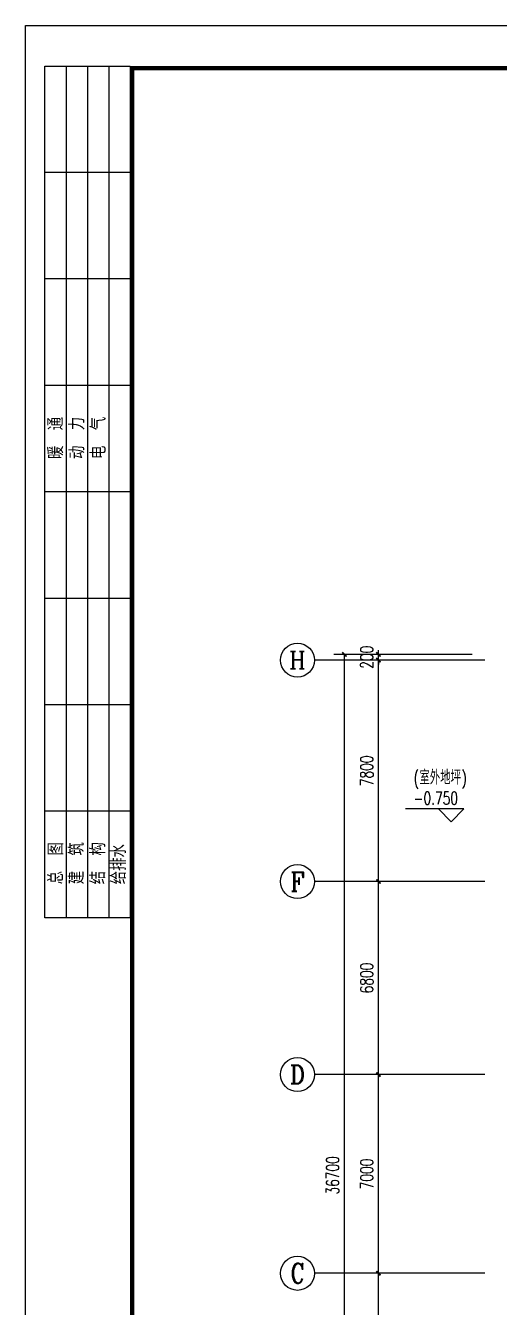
# Model space of a CAD drawing. Extents: x -70335 to 1144202, y 0 to 1100440.
# Drawn here: x 929665 to 946342, y 859854 to 905006 of the extents above; entities that cross this region are included whole.
import ezdxf
from ezdxf.enums import TextEntityAlignment as Align

# ---------------------------------------------------------------- set-up
doc = ezdxf.new("R2010")
doc.units = 0
doc.header["$LTSCALE"] = 1000
for name, color, linetype in [('2-房间名称', 7, 'Continuous'), ('3-建筑', 7, 'Continuous'), ('3-淡显', 8, 'Continuous'), ('AXIS_TEXT', 7, 'Continuous'), ('BTTK', 7, 'Continuous'), ('PUB_TITLE', 4, 'Continuous'), ('改过图层标记', 3, 'Continuous')]:
    doc.layers.add(name, color=color, linetype=linetype)
doc.styles.add('_TCH_AXIS', font='COMPLEX', dxfattribs={"bigfont": 'GBCBIG'})
doc.styles.add('_TCH_DIM', font='SIMPLEX', dxfattribs={"bigfont": 'GBCBIG'})
doc.styles.add('_TCH_DIM_T3', font='SIMPLEX', dxfattribs={"width": 0.705882, "bigfont": 'GBCBIG'})
doc.styles.add('COMPLEX', font='COMPLEX')
doc.styles.add('HZ(TK)', font='geniso.shx', dxfattribs={"width": 0.9, "bigfont": 'hztxt.shx'})
doc.dimstyles.new('_TCH_ARCH&&150', dxfattribs={"dimtxt": 446.25, "dimasz": 150, "dimexe": 375, "dimexo": 450, "dimgap": 189.375, "dimtad": 1, "dimdec": 0, "dimzin": 0, "dimdsep": 46, "dimtxsty": '_TCH_DIM_T3', "dimblk": 'ARCHTICK', "dimcen": 0.09, "dimclrt": 7, "dimazin": 2, "dimtfac": 1, "dimtdec": 0, "dimtix": 1, "dimtmove": 2, "dimatfit": 3, "dimfxl": 1, "dimtolj": 1, "dimtzin": 0, "dimarcsym": 0})

# ---------------------------------------------------------------- blocks, each defined once
blk = doc.blocks.new('vhtemplate_2019年新竖式图框_A1_1_2', base_point=(-420.5, 0))
at = {"layer": 'PUB_TITLE'}
for p, q in [((-416, 384.5), (-416, 584.5)), ((-416, 584.5), (-396, 584.5)), ((-411, 584.5), (-411, 384.5)), ((-406, 584.5), (-406, 384.5)), ((-401, 584.5), (-401, 384.5)), ((-396, 584.5), (-396, 384.5)), ((-396, 559.5), (-416, 559.5)), ((-396, 534.5), (-416, 534.5)), ((-396, 509.5), (-416, 509.5)), ((-396, 484.5), (-416, 484.5)), ((-396, 459.5), (-416, 459.5)), ((-396, 434.5), (-416, 434.5)), ((-396, 409.5), (-416, 409.5)), ((-396, 384.5), (-416, 384.5))]:
    blk.add_line(p, q, dxfattribs=at)
at = {"layer": 'PUB_TITLE', "color": 7}
blk.add_lwpolyline([(-420.5, 594), (841, 594), (841, 0), (-420.5, 0)], close=True, dxfattribs=at)
at = {"layer": 'PUB_TITLE', "const_width": 1}
blk.add_lwpolyline([(-395.5, 10), (831, 10), (831, 584), (-395.5, 584)], close=True, dxfattribs=at)
at = {"layer": 'BTTK', "color": 4, "style": 'HZ(TK)', "width": 0.9}
for tag, p in [('合作单位', (796, 511.5)), ('建设单位', (796, 209.5)), ('工程名称', (796, 176.5)), ('子项名称', (806, 160)), ('图纸名称', (796, 141))]:
    blk.add_attdef(tag, text='', height=3.5, dxfattribs=at).set_placement(p, align=Align.MIDDLE_CENTER)
for tag, p in [('注册证书号', (808.5, 279)), ('注册印章号', (808.5, 271)), ('设计号', (806, 193)), ('图别', (789.75, 34)), ('图号', (822.25, 34)), ('版本号', (789.75, 26)), ('日期', (822.25, 26))]:
    blk.add_attdef(tag, text='', height=3.5, dxfattribs=at).set_placement(p, align=Align.MIDDLE)
at = {"layer": 'PUB_TITLE', "style": 'HZ(TK)', "width": 0.9}
for s, p in [('暖  通', (-411.68, 492.22)), ('动  力', (-406.68, 492.22)), ('电  气', (-401.68, 492.22)), ('总  图', (-411.68, 392.34)), ('建  筑', (-406.8, 392.34)), ('结  构', (-401.8, 392.34)), ('给排水', (-396.93, 392.34))]:
    blk.add_text(s, height=3.5, rotation=90, dxfattribs=at).set_placement(p)
blk = doc.blocks.new('_AXISO')
blk.add_circle((0, 0), 0.5)
at = {"layer": 'AXIS_TEXT', "style": 'COMPLEX', "width": 1.041667}
blk.add_attdef('A', text='', height=0.56, dxfattribs=at).set_placement((-0.25, -0.28), (0.25, -0.28), align=Align.FIT)
blk = doc.blocks.new('_ArchTick')
at = {"color": 0, "linetype": 'ByBlock', "const_width": 0.4}
blk.add_lwpolyline([(-0.5, -0.5), (0.5, 0.5)], dxfattribs=at)
blk = doc.blocks.new('*D3010')
at = {"layer": '3-建筑', "color": 0, "lineweight": -2, "transparency": 16777216}
for p, q in [((945385, 882854), (940510, 882854)), ((940885, 846154), (940885, 882854)), ((945385, 846154), (940510, 846154))]:
    blk.add_line(p, q, dxfattribs=at)
at = {"layer": 'Defpoints', "color": 0, "transparency": 16777216}
for p in [(940885, 882854), (945835, 882854), (945835, 846154)]:
    blk.add_point(p, dxfattribs=at)
at = {"layer": '3-建筑', "color": 0, "lineweight": -2, "transparency": 16777216, "xscale": 150, "yscale": 150, "zscale": 150}
for p, rotation in [((940885, 882854), 90), ((940885, 846154), 270)]:
    blk.add_blockref('_ArchTick', p, dxfattribs=dict(at, rotation=rotation))
at = {"layer": '3-建筑', "color": 7, "transparency": 16777216, "insert": (940472, 864504), "char_height": 446.2, "attachment_point": 5, "rotation": 90, "style": '_TCH_DIM_T3'}
blk.add_mtext('\\A1;36700', dxfattribs=at)
blk = doc.blocks.new('*D3013')
at = {"layer": '3-建筑', "color": 0, "lineweight": -2, "transparency": 16777216}
for p, q in [((945385, 861054), (941710, 861054)), ((942085, 854154), (942085, 861054)), ((945385, 854154), (941710, 854154))]:
    blk.add_line(p, q, dxfattribs=at)
at = {"layer": 'Defpoints', "color": 0, "transparency": 16777216}
for p in [(942085, 861054), (945835, 861054), (945835, 854154)]:
    blk.add_point(p, dxfattribs=at)
at = {"layer": '3-建筑', "color": 0, "lineweight": -2, "transparency": 16777216, "xscale": 150, "yscale": 150, "zscale": 150}
for p, rotation in [((942085, 861054), 90), ((942085, 854154), 270)]:
    blk.add_blockref('_ArchTick', p, dxfattribs=dict(at, rotation=rotation))
at = {"layer": '3-建筑', "color": 7, "transparency": 16777216, "insert": (941672, 857604), "char_height": 446.2, "attachment_point": 5, "rotation": 90, "style": '_TCH_DIM_T3'}
blk.add_mtext('\\A1;6900', dxfattribs=at)
blk = doc.blocks.new('*D3014')
at = {"layer": '3-建筑', "color": 0, "lineweight": -2, "transparency": 16777216}
for p, q in [((945385, 868054), (941710, 868054)), ((942085, 861054), (942085, 868054)), ((945385, 861054), (941710, 861054))]:
    blk.add_line(p, q, dxfattribs=at)
at = {"layer": 'Defpoints', "color": 0, "transparency": 16777216}
for p in [(942085, 868054), (945835, 868054), (945835, 861054)]:
    blk.add_point(p, dxfattribs=at)
at = {"layer": '3-建筑', "color": 0, "lineweight": -2, "transparency": 16777216, "xscale": 150, "yscale": 150, "zscale": 150}
for p, rotation in [((942085, 868054), 90), ((942085, 861054), 270)]:
    blk.add_blockref('_ArchTick', p, dxfattribs=dict(at, rotation=rotation))
at = {"layer": '3-建筑', "color": 7, "transparency": 16777216, "insert": (941672, 864554), "char_height": 446.2, "attachment_point": 5, "rotation": 90, "style": '_TCH_DIM_T3'}
blk.add_mtext('\\A1;7000', dxfattribs=at)
blk = doc.blocks.new('*D3015')
at = {"layer": '3-建筑', "color": 0, "lineweight": -2, "transparency": 16777216}
for p, q in [((945385, 874854), (941710, 874854)), ((942085, 868054), (942085, 874854)), ((945385, 868054), (941710, 868054))]:
    blk.add_line(p, q, dxfattribs=at)
at = {"layer": 'Defpoints', "color": 0, "transparency": 16777216}
for p in [(942085, 874854), (945835, 874854), (945835, 868054)]:
    blk.add_point(p, dxfattribs=at)
at = {"layer": '3-建筑', "color": 0, "lineweight": -2, "transparency": 16777216, "xscale": 150, "yscale": 150, "zscale": 150}
for p, rotation in [((942085, 874854), 90), ((942085, 868054), 270)]:
    blk.add_blockref('_ArchTick', p, dxfattribs=dict(at, rotation=rotation))
at = {"layer": '3-建筑', "color": 7, "transparency": 16777216, "insert": (941672, 871454), "char_height": 446.2, "attachment_point": 5, "rotation": 90, "style": '_TCH_DIM_T3'}
blk.add_mtext('\\A1;6800', dxfattribs=at)
blk = doc.blocks.new('*D3016')
at = {"layer": '3-建筑', "color": 0, "lineweight": -2, "transparency": 16777216}
for p, q in [((945385, 882654), (941710, 882654)), ((942085, 874854), (942085, 882654)), ((945385, 874854), (941710, 874854))]:
    blk.add_line(p, q, dxfattribs=at)
at = {"layer": 'Defpoints', "color": 0, "transparency": 16777216}
for p in [(942085, 882654), (945835, 882654), (945835, 874854)]:
    blk.add_point(p, dxfattribs=at)
at = {"layer": '3-建筑', "color": 0, "lineweight": -2, "transparency": 16777216, "xscale": 150, "yscale": 150, "zscale": 150}
for p, rotation in [((942085, 882654), 90), ((942085, 874854), 270)]:
    blk.add_blockref('_ArchTick', p, dxfattribs=dict(at, rotation=rotation))
at = {"layer": '3-建筑', "color": 7, "transparency": 16777216, "insert": (941672, 878754), "char_height": 446.2, "attachment_point": 5, "rotation": 90, "style": '_TCH_DIM_T3'}
blk.add_mtext('\\A1;7800', dxfattribs=at)
blk = doc.blocks.new('*D3017')
at = {"layer": '3-建筑', "color": 0, "lineweight": -2, "transparency": 16777216}
for p, q in [((945385, 882854), (941710, 882854)), ((942085, 882854), (942085, 883004)), ((942085, 882654), (942085, 882854)), ((945385, 882654), (941710, 882654)), ((942085, 882654), (942085, 882504))]:
    blk.add_line(p, q, dxfattribs=at)
at = {"layer": 'Defpoints', "color": 0, "transparency": 16777216}
for p in [(942085, 882854), (945835, 882854), (945835, 882654)]:
    blk.add_point(p, dxfattribs=at)
at = {"layer": '3-建筑', "color": 0, "lineweight": -2, "transparency": 16777216, "xscale": 150, "yscale": 150, "zscale": 150}
for p, rotation in [((942085, 882854), 270), ((942085, 882654), 90)]:
    blk.add_blockref('_ArchTick', p, dxfattribs=dict(at, rotation=rotation))
at = {"layer": '3-建筑', "color": 7, "transparency": 16777216, "insert": (941672, 882754), "char_height": 446.2, "attachment_point": 5, "rotation": 90, "style": '_TCH_DIM_T3'}
blk.add_mtext('\\A1;200', dxfattribs=at)

msp = doc.modelspace()

# ---------------------------------------------------------------- linework, layer by layer
at = {"layer": '3-建筑'}
for p, q in [((945834.7, 882653.7), (939834.7, 882653.7)), ((945834.7, 874853.7), (939834.7, 874853.7)), ((945834.7, 868053.7), (939834.7, 868053.7)), ((945834.7, 861053.7), (939834.7, 861053.7))]:
    msp.add_line(p, q, dxfattribs=at)
at = {"layer": '3-淡显'}
for p, q in [((945095.4, 877410.5), (943035.4, 877410.5)), ((944645.4, 876960.5), (944195.4, 877410.5)), ((944645.4, 876960.5), (945095.4, 877410.5))]:
    msp.add_line(p, q, dxfattribs=at)

# ---------------------------------------------------------------- block references
at = {"layer": '3-建筑'}
ref = msp.add_blockref('_AXISO', (939234.7, 882653.7), dxfattribs=dict(at, xscale=1200, yscale=1200, zscale=1200))
ref.add_attrib('A', 'H', dxfattribs={"layer": 'AXIS_TEXT', "height": 608.3, "style": '_TCH_AXIS'}).set_placement((938945, 882349.6), (939524.3, 882349.6), align=Align.FIT)
ref = msp.add_blockref('_AXISO', (939234.7, 874853.7), dxfattribs=dict(at, xscale=1200, yscale=1200, zscale=1200))
ref.add_attrib('A', 'F', dxfattribs={"layer": 'AXIS_TEXT', "height": 668.2, "style": '_TCH_AXIS'}).set_placement((938980.1, 874519.6), (939489.2, 874519.6), align=Align.FIT)
ref = msp.add_blockref('_AXISO', (939234.7, 868053.7), dxfattribs=dict(at, xscale=1200, yscale=1200, zscale=1200))
ref.add_attrib('A', 'D', dxfattribs={"layer": 'AXIS_TEXT', "height": 652.9, "style": '_TCH_AXIS'}).set_placement((938970.4, 867727.3), (939498.9, 867727.3), align=Align.FIT)
ref = msp.add_blockref('_AXISO', (939234.7, 861053.7), dxfattribs=dict(at, xscale=1200, yscale=1200, zscale=1200))
ref.add_attrib('A', 'C', dxfattribs={"layer": 'AXIS_TEXT', "height": 683.5, "style": '_TCH_AXIS'}).set_placement((938990.5, 860711.9), (939478.8, 860711.9), align=Align.FIT)
at = {"layer": '改过图层标记', "xscale": 150, "yscale": 150, "zscale": 150}
msp.add_blockref('vhtemplate_2019年新竖式图框_A1_1_2', (929665.1, 815905.6), dxfattribs=at)

# ---------------------------------------------------------------- texts
at = {"layer": '2-房间名称', "color": 7, "style": '_TCH_DIM', "width": 0.705882}
msp.add_text('-0.750', height=446.25, dxfattribs=at).set_placement((943320.4, 877568))
at = {"layer": '3-淡显', "color": 7, "style": '_TCH_DIM', "width": 0.705882}
for s, p in [('(', (943320.7, 878271.8)), (')', (945005.1, 878271.8))]:
    msp.add_text(s, height=446.2, dxfattribs=at).set_placement(p)
at = {"layer": '3-淡显', "color": 7, "style": '_TCH_DIM'}
msp.add_text('室外地坪', height=506.38, dxfattribs=at).set_placement((943530.7, 878271.8))

# ---------------------------------------------------------------- dimensions: what is measured, and where the dimension line sits
at = {"layer": '3-建筑'}
for p1, p2, distance, picture, middle in [((945834.7, 882653.7), (945834.7, 882853.7), 3750, '*D3017', (941672.2, 882753.7)), ((945834.7, 846153.7), (945834.7, 882853.7), 4950, '*D3010', (940472.2, 864503.7)), ((945834.7, 874853.7), (945834.7, 882653.7), 3750, '*D3016', (941672.2, 878753.7)), ((945834.7, 868053.7), (945834.7, 874853.7), 3750, '*D3015', (941672.2, 871453.7)), ((945834.7, 861053.7), (945834.7, 868053.7), 3750, '*D3014', (941672.2, 864553.7)), ((945834.7, 854153.7), (945834.7, 861053.7), 3750, '*D3013', (941672.2, 857603.7))]:
    dim = msp.add_aligned_dim(p1=p1, p2=p2, distance=distance, dimstyle='_TCH_ARCH&&150', dxfattribs=at)
    dim.commit()
    dim.dimension.update_dxf_attribs({"geometry": picture, "text_midpoint": middle})

doc.saveas('drawing.dxf')
